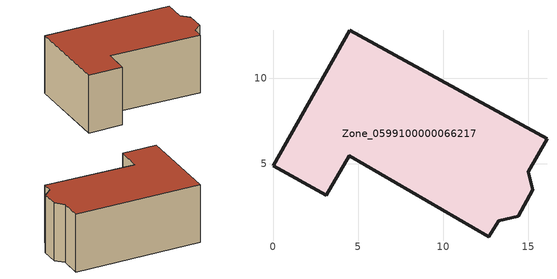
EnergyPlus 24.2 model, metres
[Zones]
Zone_0599100000066217
 floor ground (C_G): 0,4.86 4.52,12.85 16.11,6.46 15,4.52 15.28,3.45 14.41,1.91 13.26,1.63 12.69,0.68 4.5,5.44 3.12,3.15 z0
 wall outside (C_F): 13.26,1.63 14.41,1.91 15.28,3.45 15,4.52 16.11,6.46 4.52,12.85 0,4.86 3.12,3.15 4.5,5.44 12.69,0.68 13.26,1.63 z0:6.1
 roof outside (C_R): 4.5,5.44 12.69,0.68 13.26,1.63 14.41,1.91 15.28,3.45 15,4.52 16.11,6.46 4.52,12.85 0,4.86 3.12,3.15 z6.1
[BUILDING]
Pand.0599100000066217: North Axis=0; Terrain=City; Loads Convergence Tolerance Value=0.04; Temperature Convergence Tolerance Value=0.4; Solar Distribution=FullExterior; Maximum Number of Warmup Days=25; Minimum Number of Warmup Days=1
[Site:Location]
Rotterdam.The.Hague.AP_ZH_NLD Design_Conditions: Latitude=51.96; Longitude=4.45; Time Zone=1; Elevation=-4.5
[SITE:GROUNDTEMPERATURE:BUILDINGSURFACE]
18, 18, 18, 18, 18, 18, 18, 18, 18, 18, 18, 18
[MATERIAL] Thermal Absorptance=0.9; Solar Absorptance=0.7; Visible Absorptance=0.7
Name | Roughness | Thickness | Conductivity | Density | Specific Heat
G.D.1965 | MediumSmooth | 0.15 | 1 | 540 | 1210
F.D.1965 | Rough | 0.3 | 0.857143 | 1920 | 840
R.D.1965 | MediumRough | 0.2 | 0.08 | 1500 | 1000
[CONSTRUCTION]
C_G: G.D.1965
C_F: F.D.1965
C_R: R.D.1965
[ZONE]
Zone_0599100000066217: Type=1; Multiplier=1; Ceiling Height=Autocalculate; Volume=Autocalculate; Floor Area=autocalculate; Part of Total Floor Area=Yes
[ZONEINFILTRATION:DESIGNFLOWRATE]
Infil_Zone_0599100000066217: Zone or ZoneList or Space or SpaceList=Zone_0599100000066217; Schedule=AlwaysOn; Design Flow Rate Calculation Method=Flow/Area; Flow Rate per Floor Area=0.0042; Constant Term Coefficient=1; Temperature Term Coefficient=0; Velocity Term Coefficient=0; Velocity Squared Term Coefficient=0
[HVACTEMPLATE:ZONE:IDEALLOADSAIRSYSTEM]
Zone_0599100000066217: Maximum Heating Supply Air Temperature=50; Minimum Cooling Supply Air Temperature=13; Maximum Heating Supply Air Humidity Ratio=0.0156; Minimum Cooling Supply Air Humidity Ratio=0.0077; Heating Limit=NoLimit; Cooling Limit=NoLimit; Dehumidification Control Type=ConstantSensibleHeatRatio; Cooling Sensible Heat Ratio=0.7; Dehumidification Setpoint=60; Humidification Control Type=None; Humidification Setpoint=30; Outdoor Air Method=None; Outdoor Air Flow Rate per Person=0.00944; Outdoor Air Flow Rate per Zone Floor Area=0; Outdoor Air Flow Rate per Zone=0; Demand Controlled Ventilation Type=None; Outdoor Air Economizer Type=NoEconomizer; Heat Recovery Type=None; Sensible Heat Recovery Effectiveness=0.7; Latent Heat Recovery Effectiveness=0.65
[ZONECONTROL:THERMOSTAT]
ThermostatControl_Zone_0599100000066217: Zone or ZoneList=Zone_0599100000066217; Control Type Schedule=DualSetpointControlType; Control 1=Thermostat_Zone_0599100000066217; Temperature Difference Between Cutout And Setpoint=0
[THERMOSTATSETPOINT:DUALSETPOINT]
Thermostat_Zone_0599100000066217: Heating Setpoint Temperature Schedule=HeatingSetpoint_Zone_0599100000066217; Cooling Setpoint Temperature Schedule=CoolingSetpoint_Zone_0599100000066217
[SCHEDULE:COMPACT]
HeatingSetpoint_Zone_0599100000066217: Through: 12/31, For: AllDays, Until: 24:00, 21
CoolingSetpoint_Zone_0599100000066217: Through: 12/31, For: AllDays, Until: 24:00, 24
DualSetpointControlType: Through: 12/31, For: AllDays, Until: 24:00, 4
AlwaysOn: Through: 12/31, For: AllDays, Until: 24:00, 1
